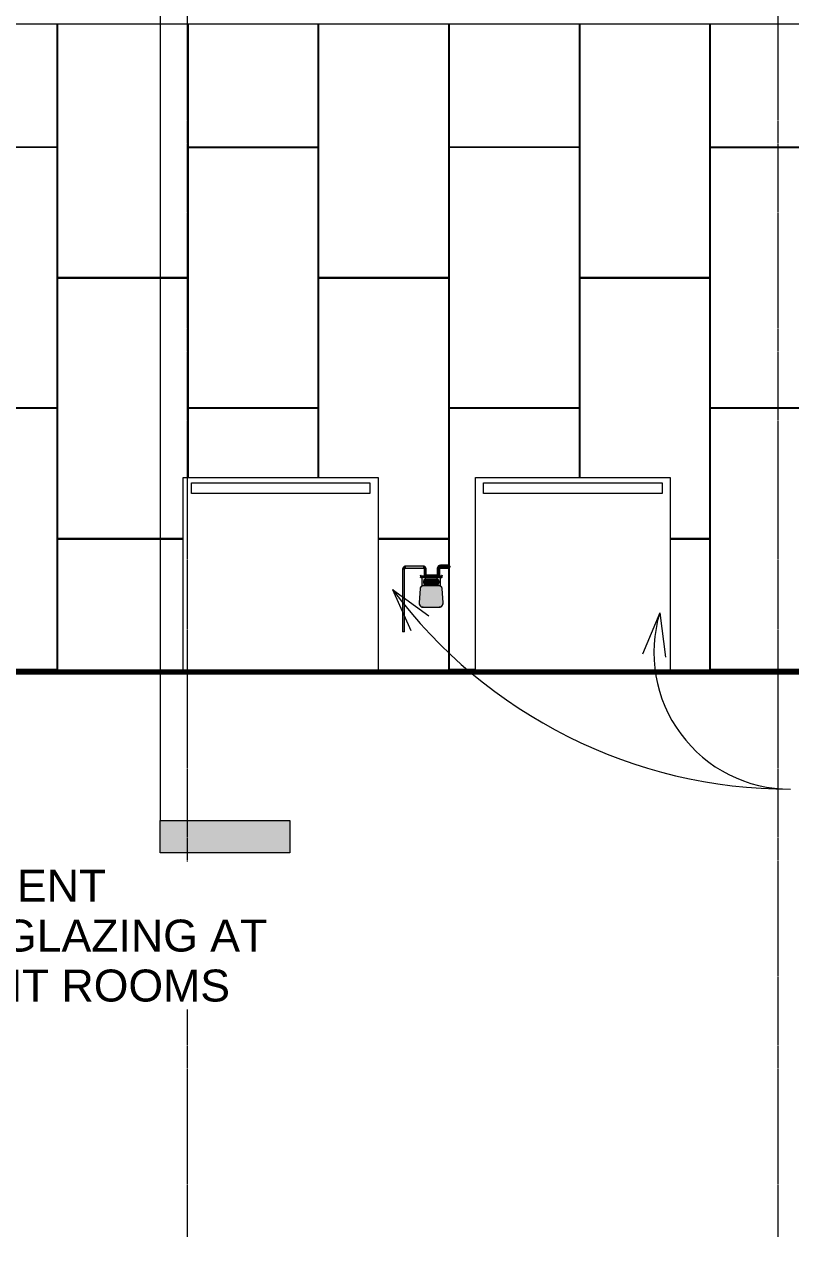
# Model space of a CAD drawing. Header units: inches. Extents: x 20426 to 36845, y -248 to 750.
# Drawn here: x 24427.9 to 24711.2, y -208.7 to 239.5 of the extents above; entities that cross this region are included whole.
import ezdxf

# ---------------------------------------------------------------- set-up
doc = ezdxf.new("R2010")
doc.units = ezdxf.units.IN
doc.header["$MEASUREMENT"] = 0
doc.linetypes.add('Grid Line 1_2_', pattern=[0.875, 0.5, -0.125, 0.125, -0.125])
doc.linetypes.add('Grid Line 1_2__2_', pattern=[0.875, 0.5, -0.125, 0.125, -0.125])
for name, color, linetype, lineweight in [('A-FLOR-LEVL', 51, 'Continuous', 9), ('A-WALL', 113, 'Continuous', 13), ('A-WALL-PATT', 111, 'Continuous', 13), ('C-TOPO', 7, 'Continuous', 9), ('E-ELEC-EQPM', 71, 'Continuous', 9), ('G-ANNO-SYMB', 111, 'Continuous', 9), ('G-ANNO-TEXT', 231, 'Continuous', 9), ('P-SANR-FIXT', 6, 'Continuous', 9), ('S-GRID', 1, 'Continuous', 9)]:
    doc.layers.add(name, color=color, linetype=linetype, lineweight=lineweight)
doc.styles.add('Arial_2', font='arial.ttf', dxfattribs={"height": 11.802395})

# ---------------------------------------------------------------- blocks, each defined once
blk = doc.blocks.new('Locker Rooms and Restrooms_rvt-2-Elevation - South')
at = {"layer": 'A-FLOR-LEVL', "linetype": 'Grid Line 1_2__2_'}
blk.add_line((21811.46, 0), (26492.82, 0), dxfattribs=at)
blk = doc.blocks.new('Transformer-Dry-Type-Siemens - 6x6x6-1004770-Elevation - South')
at = {"layer": 'E-ELEC-EQPM'}
for p, q in [((22661.52, 72), (22733.52, 72)), ((22661.52, 0), (22661.52, 72)), ((22661.52, 0), (22661.52, 72)), ((22661.52, 72), (22733.52, 72)), ((22733.52, 72), (22733.52, 0)), ((22733.52, 72), (22733.52, 0)), ((22664.52, 66), (22664.52, 70)), ((22664.52, 70), (22730.52, 70)), ((22730.52, 70), (22730.52, 66)), ((22730.52, 66), (22664.52, 66))]:
    blk.add_line(p, q, dxfattribs=at)
blk = doc.blocks.new('Transformer-Dry-Type-Siemens - 6x3x6-1005805-Elevation - South')
at = {"layer": 'E-ELEC-EQPM'}
for p, q in [((22553.52, 72), (22625.52, 72)), ((22553.52, 0), (22553.52, 72)), ((22553.52, 0), (22553.52, 72)), ((22553.52, 72), (22625.52, 72)), ((22625.52, 72), (22625.52, 0)), ((22625.52, 72), (22625.52, 0)), ((22556.52, 66), (22556.52, 70)), ((22556.52, 70), (22622.52, 70)), ((22622.52, 70), (22622.52, 66)), ((22622.52, 66), (22556.52, 66))]:
    blk.add_line(p, q, dxfattribs=at)
blk = doc.blocks.new('gas_meter-250_cfh_2214 - gas_meter-250_cfh_2214-1353211-Elevation - South')
at = {"layer": 'P-SANR-FIXT'}
for points in [[(22634.9, 14.86), (22635.28, 14.86), (22635.23, 37.86), (22634.53, 37.86), (22634.58, 14.86), (22634.81, 14.86)], [(22635.16, 37.86), (22635.27, 37.86), (22635.28, 37.86), (22635.49, 38.31), (22635.82, 38.5), (22635.9, 38.53), (22635.9, 39.12), (22635.69, 39.17), (22635.22, 39.05), (22634.71, 38.54), (22634.59, 38.07), (22634.64, 37.86), (22635.09, 37.86)], [(22635.9, 38.48), (22642.15, 38.53), (22642.15, 39.23), (22635.9, 39.18), (22635.9, 38.49)], [(22643, 38.11), (22643.09, 38.11), (22643.24, 38.26), (22643.05, 38.74), (22642.72, 39.08), (22642.31, 39.19), (22642.15, 38.98), (22642.15, 38.53), (22642.15, 38.48), (22642.42, 38.37), (22642.54, 38.13), (22642.58, 38.11), (22642.9, 38.11)], [(22642.9, 35.86), (22643.28, 35.86), (22643.23, 38.11), (22642.53, 38.11), (22642.58, 35.86), (22642.81, 35.86)], [(22647.9, 35.86), (22648.4, 35.86), (22648.36, 38.25), (22647.4, 38.25), (22647.42, 35.86), (22647.77, 35.86)], [(22651.29, 38.5), (22651.24, 39.5), (22648.65, 39.48), (22648.65, 38.5), (22648.87, 38.5)], [(22644.55, 24.12), (22648.36, 24.16), (22648.87, 24.4), (22648.93, 24.44), (22649.15, 24.68), (22649.31, 24.96), (22649.4, 25.27), (22649.42, 25.59), (22649.04, 31.15), (22648.81, 31.52), (22648.42, 31.73), (22648.2, 31.76), (22642.08, 31.76), (22641.65, 31.65), (22641.47, 31.52), (22641.24, 31.15), (22641.2, 30.93), (22640.89, 25.21), (22640.97, 24.96), (22641.13, 24.68), (22641.35, 24.44), (22641.62, 24.27), (22641.92, 24.16), (22642.24, 24.12)], [(22641.25, 35.18), (22643.18, 35.18), (22643.18, 35.6), (22641.18, 35.6), (22641.18, 35.18)], [(22642.67, 35.6), (22643.18, 35.6), (22643.18, 35.8), (22641.36, 35.76), (22641.41, 35.7), (22641.25, 35.6), (22642.18, 35.6)], [(22642.11, 35), (22643.18, 35.03), (22643.18, 35.18), (22641.25, 35.18), (22641.38, 35.11), (22641.62, 35.11), (22641.67, 35.04), (22641.88, 35)], [(22644.55, 31.76), (22648.2, 31.79), (22648.2, 31.88), (22642.08, 31.84), (22642.08, 31.76)], [(22642.65, 32.97), (22642.65, 33.72), (22642.42, 33.72), (22642.42, 32.97), (22642.52, 32.97)], [(22643.17, 32.45), (22647.17, 32.45), (22647.44, 32.53), (22647.67, 32.84), (22647.69, 32.97), (22647.67, 33.85), (22647.54, 34.09), (22647.17, 34.24), (22643.17, 34.24), (22642.91, 34.17), (22642.72, 33.98), (22642.65, 33.72), (22642.67, 32.84), (22642.8, 32.6), (22643.03, 32.47)], [(22647.17, 34.24), (22647.17, 34.47), (22643.17, 34.47), (22643.17, 34.24), (22644.55, 34.24)], [(22647.17, 32.22), (22647.17, 32.45), (22643.17, 32.45), (22643.17, 32.22), (22644.55, 32.22)], [(22647.18, 35.6), (22647.18, 35.83), (22643.18, 35.8), (22643.18, 35.6), (22644.55, 35.6)], [(22647.18, 35.18), (22647.18, 35.6), (22643.18, 35.6), (22643.18, 35.18), (22644.55, 35.18)], [(22644.55, 35), (22647.18, 35.03), (22647.18, 35.18), (22643.18, 35.18), (22643.18, 35)], [(22649.12, 35.6), (22648.87, 35.77), (22648.07, 35.83), (22647.18, 35.8), (22647.18, 35.6), (22648.92, 35.6)], [(22649.18, 35.18), (22649.18, 35.6), (22647.18, 35.6), (22647.18, 35.18), (22649.12, 35.18)], [(22647.66, 35), (22648.78, 35), (22648.72, 35.07), (22648.87, 35.18), (22647.18, 35.18), (22647.18, 35.03)], [(22647.81, 32.97), (22647.92, 32.97), (22647.92, 33.72), (22647.69, 33.72), (22647.69, 32.97)], [(22640.86, 25.59), (22641.17, 30.94), (22641.08, 30.94), (22640.78, 25.59), (22640.83, 25.59)], [(22649.42, 25.59), (22649.54, 25.6), (22649.17, 30.94), (22649.08, 30.93), (22649.29, 27.65)], [(22644.55, 24), (22648.04, 24.03), (22648.04, 24.12), (22642.24, 24.09), (22642.24, 24)]]:
    blk.add_hatch(color=256, dxfattribs=at).paths.add_polyline_path(points, flags=0)
h = blk.add_hatch(color=256, dxfattribs=at)
h.paths.add_polyline_path([(22648.48, 38.43), (22648.58, 38.52), (22648.5, 38.5), (22648.48, 38.44)], flags=0)
h.paths.add_polyline_path([(22648.36, 38.44), (22648.4, 38.25), (22648.48, 38.43), (22648.39, 38.43)], flags=0)
h.paths.add_polyline_path([(22647.65, 38.25), (22648.34, 38.25), (22648.36, 38.44), (22648.65, 38.69), (22648.65, 39.43), (22648.22, 39.38), (22648.14, 39.29), (22647.99, 39.29), (22647.91, 39.22), (22647.95, 39.15), (22647.55, 38.8), (22647.47, 38.49), (22647.47, 38.25), (22647.55, 38.25)], flags=0)
h = blk.add_hatch(color=256, dxfattribs=at)
h.paths.add_polyline_path([(22651.29, 38.5), (22651.86, 38.54), (22652.17, 38.64), (22652.37, 38.91), (22652.39, 39.13), (22652.12, 39.42), (22651.96, 39.42), (22651.91, 39.4), (22651.47, 39.44), (22651.29, 39.48), (22651.29, 38.52), (22651.32, 38.52)], flags=0)
h.paths.add_polyline_path([(22652.15, 38.57), (22652.29, 38.73), (22652.2, 38.63), (22652.16, 38.58)], flags=0)
h = blk.add_hatch(color=256, dxfattribs=at)
h.paths.add_polyline_path([(22641.33, 31.35), (22641.2, 31.22), (22641.26, 31.33), (22641.31, 31.34)], flags=0)
h.paths.add_polyline_path([(22641.47, 31.52), (22641.34, 31.42), (22641.41, 31.5)], flags=0)
h.paths.add_polyline_path([(22641.2, 30.93), (22641.32, 31.28), (22641.52, 31.7), (22641.33, 31.53), (22641.18, 31.3), (22641.08, 30.96), (22641.14, 30.94), (22641.18, 30.94)], flags=0)
h = blk.add_hatch(color=256, dxfattribs=at)
h.paths.add_polyline_path([(22641.47, 31.52), (22641.87, 31.79), (22641.65, 31.73), (22641.52, 31.63)], flags=0)
h.paths.add_polyline_path([(22641.33, 31.35), (22641.47, 31.52), (22641.35, 31.47)], flags=0)
h.paths.add_polyline_path([(22641.18, 31.14), (22641.33, 31.35), (22641.22, 31.32)], flags=0)
h = blk.add_hatch(color=256, dxfattribs=at)
h.paths.add_polyline_path([(22648.49, 24), (22648.64, 24), (22648.59, 24.14), (22648.33, 24.09), (22648.04, 24.03), (22648.04, 24), (22648.43, 24)], flags=0)
h.paths.add_polyline_path([(22642.24, 24.09), (22642.24, 24.12), (22642.11, 24.11)], flags=0)
h.paths.add_polyline_path([(22642.11, 24), (22642.24, 24.03), (22642.24, 24.09), (22641.7, 24.14), (22641.64, 24.12), (22641.64, 24), (22642.08, 24)], flags=0)
h.paths.add_polyline_path([(22648.63, 31.65), (22648.54, 31.77), (22648.6, 31.73), (22648.62, 31.66)], flags=0)
h.paths.add_polyline_path([(22648.64, 31.61), (22648.64, 35), (22641.64, 35), (22641.7, 31.76), (22641.75, 31.71), (22641.75, 31.68), (22642.08, 31.82), (22642.08, 31.88), (22648.2, 31.84), (22648.25, 31.76), (22648.54, 31.67), (22648.63, 31.62)], flags=0)
h.paths.add_polyline_path([(22642.57, 32.72), (22642.57, 32.58), (22642.51, 32.6), (22642.45, 32.78), (22642.52, 32.74)], flags=0)
h.paths.add_polyline_path([(22642.67, 32.84), (22642.7, 32.64), (22642.65, 32.65), (22642.57, 32.72), (22642.65, 32.81)], flags=0)
h.paths.add_polyline_path([(22647.76, 33.97), (22647.76, 34.11), (22647.82, 34.1), (22647.85, 33.93), (22647.81, 33.95)], flags=0)
h.paths.add_polyline_path([(22647.41, 32.37), (22647.58, 32.43), (22647.54, 32.32), (22647.39, 32.32)], flags=0)
h.paths.add_polyline_path([(22647.43, 32.52), (22647.49, 32.45), (22647.39, 32.4), (22647.33, 32.48), (22647.41, 32.51)], flags=0)
h.paths.add_polyline_path([(22644.01, 32.22), (22643.17, 32.22), (22643.17, 32.45), (22642.92, 32.53), (22642.8, 32.61), (22642.63, 32.94), (22642.56, 32.85), (22642.52, 32.97), (22642.49, 32.85), (22642.42, 32.97), (22642.42, 33.72), (22642.66, 33.75), (22642.76, 34.02), (22643, 34.2), (22643.17, 34.24), (22643.05, 34.32), (22643.17, 34.37), (22643.05, 34.4), (22643.18, 34.47), (22647.17, 34.47), (22647.17, 34.24), (22647.3, 34.22), (22647.76, 33.97), (22647.67, 33.84), (22647.71, 33.75), (22647.77, 33.84), (22647.81, 33.72), (22647.86, 33.82), (22647.92, 33.72), (22647.92, 32.97), (22647.69, 32.97), (22647.62, 32.71), (22647.32, 32.49), (22647.17, 32.45), (22647.27, 32.36), (22647.17, 32.32), (22647.28, 32.29), (22647.17, 32.22), (22644.09, 32.22)], flags=0)
h.paths.add_polyline_path([(22642.79, 32.32), (22642.64, 32.45), (22642.67, 32.53), (22642.9, 32.33), (22642.8, 32.32)], flags=0)
h.paths.add_polyline_path([(22647.58, 32.43), (22647.81, 32.71), (22647.77, 32.53), (22647.67, 32.44)], flags=0)
h.paths.add_polyline_path([(22642.76, 34.26), (22642.79, 34.37), (22642.94, 34.37), (22642.91, 34.31), (22642.79, 34.27)], flags=0)
h.paths.add_polyline_path([(22642.53, 33.98), (22642.53, 34.11), (22642.71, 34.26), (22642.73, 34.23), (22642.56, 34.02)], flags=0)
h.paths.add_polyline_path([(22647.71, 34.13), (22647.46, 34.36), (22647.61, 34.32), (22647.7, 34.24)], flags=0)
h.paths.add_polyline_path([(22642.91, 34.17), (22642.85, 34.24), (22642.92, 34.32), (22643.01, 34.21), (22642.92, 34.18)], flags=0)
h = blk.add_hatch(color=256, dxfattribs=at)
h.paths.add_polyline_path([(22642.79, 32.32), (22642.9, 32.33), (22642.63, 32.53), (22642.65, 32.43)], flags=0)
h.paths.add_polyline_path([(22642.57, 32.72), (22642.69, 32.61), (22642.72, 32.71), (22642.67, 32.84)], flags=0)
h.paths.add_polyline_path([(22642.63, 32.56), (22642.57, 32.72), (22642.44, 32.78), (22642.52, 32.6)], flags=0)
h.paths.add_polyline_path([(22642.5, 32.84), (22642.52, 32.97), (22642.42, 32.97)], flags=0)
h.paths.add_polyline_path([(22642.56, 32.85), (22642.65, 32.97), (22642.52, 32.97)], flags=0)
h = blk.add_hatch(color=256, dxfattribs=at)
h.paths.add_polyline_path([(22642.53, 33.98), (22642.76, 34.26), (22642.63, 34.24), (22642.52, 34.1)], flags=0)
h.paths.add_polyline_path([(22642.91, 34.17), (22643.03, 34.22), (22642.92, 34.32), (22642.8, 34.19)], flags=0)
h.paths.add_polyline_path([(22643.17, 34.37), (22643.17, 34.47), (22643.03, 34.39)], flags=0)
h.paths.add_polyline_path([(22643.17, 34.24), (22643.17, 34.37), (22643.05, 34.32)], flags=0)
h.paths.add_polyline_path([(22642.76, 34.26), (22642.92, 34.32), (22642.97, 34.44), (22642.79, 34.37)], flags=0)
h = blk.add_hatch(color=256, dxfattribs=at)
h.paths.add_polyline_path([(22647.17, 32.22), (22647.3, 32.3), (22647.17, 32.32)], flags=0)
h.paths.add_polyline_path([(22647.58, 32.43), (22647.71, 32.45), (22647.82, 32.6), (22647.81, 32.71), (22647.59, 32.45)], flags=0)
h.paths.add_polyline_path([(22647.41, 32.37), (22647.53, 32.5), (22647.43, 32.52), (22647.3, 32.47)], flags=0)
h.paths.add_polyline_path([(22647.36, 32.25), (22647.54, 32.32), (22647.58, 32.43), (22647.41, 32.37)], flags=0)
h.paths.add_polyline_path([(22647.17, 32.32), (22647.29, 32.37), (22647.17, 32.45)], flags=0)
h = blk.add_hatch(color=256, dxfattribs=at)
h.paths.add_polyline_path([(22647.81, 33.72), (22647.92, 33.72), (22647.84, 33.85)], flags=0)
h.paths.add_polyline_path([(22647.69, 33.72), (22647.81, 33.72), (22647.77, 33.84)], flags=0)
h.paths.add_polyline_path([(22647.67, 33.85), (22647.76, 33.97), (22647.64, 34.08), (22647.62, 33.98)], flags=0)
h.paths.add_polyline_path([(22647.71, 34.13), (22647.67, 34.27), (22647.46, 34.36), (22647.48, 34.31), (22647.69, 34.14)], flags=0)
h.paths.add_polyline_path([(22647.89, 33.91), (22647.82, 34.1), (22647.71, 34.13), (22647.76, 33.97)], flags=0)
h = blk.add_hatch(color=256, dxfattribs=at)
h.paths.add_polyline_path([(22648.81, 31.52), (22648.75, 31.64), (22648.63, 31.65)], flags=0)
h.paths.add_polyline_path([(22649.1, 31.14), (22649.03, 31.35), (22648.87, 31.5), (22648.87, 31.45), (22648.95, 31.35)], flags=0)
h.paths.add_polyline_path([(22648.63, 31.65), (22648.59, 31.76), (22648.41, 31.79)], flags=0)
h = blk.add_hatch(color=256, dxfattribs=at)
h.paths.add_polyline_path([(22649.08, 30.93), (22649.2, 30.96), (22649.05, 31.4), (22648.95, 31.53), (22648.71, 31.73), (22648.64, 31.73), (22648.7, 31.65), (22648.78, 31.59), (22649.03, 31.17), (22649.04, 31.14), (22649.08, 30.94)], flags=0)
h.paths.add_polyline_path([(22649.1, 31.14), (22648.92, 31.48), (22649.08, 31.22), (22649.1, 31.15)], flags=0)
h = blk.add_hatch(color=256, dxfattribs=at)
h.paths.add_polyline_path([(22641.17, 24.5), (22641.41, 24.35), (22641.25, 24.5), (22641.16, 24.6), (22641.03, 24.74), (22641.05, 24.68), (22641.14, 24.55)], flags=0)
h.paths.add_polyline_path([(22641.64, 24.13), (22641.62, 24.17), (22641.32, 24.35), (22640.94, 24.77), (22640.81, 25.3), (22640.78, 25.59), (22640.74, 25.56), (22640.82, 25.05), (22640.97, 24.72), (22641.19, 24.44), (22641.43, 24.25), (22641.63, 24.14)], flags=0)
h = blk.add_hatch(color=256, dxfattribs=at)
h.paths.add_polyline_path([(22641.17, 24.5), (22640.99, 24.77), (22641.13, 24.68), (22640.97, 24.96), (22640.81, 25.3), (22640.93, 24.81), (22641.02, 24.68), (22641.13, 24.55)], flags=0)
h.paths.add_polyline_path([(22642.24, 24.09), (22641.62, 24.27), (22641.35, 24.44), (22641.35, 24.37), (22641.7, 24.14), (22641.95, 24.09)], flags=0)
h = blk.add_hatch(color=256, dxfattribs=at)
h.paths.add_polyline_path([(22649.11, 24.5), (22649.33, 24.76), (22649.47, 25.3), (22649.45, 25.59), (22649.31, 24.96), (22649.15, 24.68), (22649.23, 24.68), (22649.15, 24.56)], flags=0)
h.paths.add_polyline_path([(22648.04, 24.09), (22648.58, 24.14), (22648.93, 24.33), (22648.87, 24.33), (22648.87, 24.4), (22648.66, 24.27), (22648.36, 24.16)], flags=0)
h.paths.add_polyline_path([(22648.93, 24.44), (22649.08, 24.53), (22649.15, 24.68)], flags=0)
h = blk.add_hatch(color=256, dxfattribs=at)
h.paths.add_polyline_path([(22649.45, 25.59), (22649.42, 25.59), (22649.45, 25.59)], flags=0)
h.paths.add_polyline_path([(22648.64, 24.13), (22648.88, 24.27), (22649.15, 24.51), (22649.34, 24.77), (22649.47, 25.06), (22649.52, 25.25), (22649.48, 25.59), (22649.45, 25.59), (22649.42, 25.01), (22649.25, 24.66), (22648.85, 24.25), (22648.64, 24.14)], flags=0)
h.paths.add_polyline_path([(22648.85, 24.31), (22649.18, 24.61), (22649.25, 24.74), (22649.11, 24.59), (22649, 24.48), (22648.87, 24.34), (22648.86, 24.32)], flags=0)
for p, q in [((22634.53, 37.86), (22634.53, 14.86)), ((22635.28, 14.86), (22635.28, 37.86)), ((22642.15, 39.23), (22635.9, 39.23)), ((22635.9, 38.48), (22642.15, 38.48)), ((22642.53, 38.11), (22642.53, 35.86)), ((22643.28, 35.86), (22642.53, 35.86)), ((22643.28, 35.86), (22643.28, 38.11)), ((22647.4, 38.25), (22647.4, 35.86)), ((22648.4, 35.86), (22647.4, 35.86)), ((22648.4, 35.86), (22648.4, 38.25)), ((22651.29, 39.5), (22648.65, 39.5)), ((22648.65, 38.5), (22651.29, 38.5)), ((22641.18, 35.6), (22641.18, 35.18)), ((22641.18, 35.18), (22643.18, 35.18)), ((22641.34, 35), (22641.59, 35)), ((22643.18, 35), (22641.34, 35)), ((22641.64, 35), (22641.64, 31.72)), ((22641.64, 35), (22641.86, 35)), ((22648.2, 31.88), (22642.08, 31.88)), ((22642.42, 32.97), (22642.42, 33.72)), ((22642.65, 33.72), (22642.65, 32.97)), ((22642.7, 35), (22643.17, 35)), ((22643.17, 34.47), (22647.17, 34.47)), ((22647.17, 34.24), (22643.17, 34.24)), ((22643.17, 32.45), (22647.17, 32.45)), ((22647.17, 32.22), (22643.17, 32.22)), ((22647.18, 35.83), (22643.18, 35.83)), ((22643.18, 35.18), (22647.18, 35.18)), ((22647.18, 35), (22643.18, 35)), ((22647.18, 35.18), (22649.18, 35.18)), ((22649.03, 35), (22647.18, 35)), ((22647.2, 35), (22647.62, 35)), ((22647.69, 32.97), (22647.69, 33.72)), ((22647.92, 33.72), (22647.92, 32.97)), ((22648.64, 31.61), (22648.64, 35)), ((22648.78, 35), (22649.03, 35)), ((22649.18, 35.18), (22649.18, 35.6)), ((22641.08, 30.94), (22640.74, 25.6)), ((22649.54, 25.6), (22649.2, 30.94)), ((22641.64, 24.17), (22641.64, 24)), ((22642.22, 24), (22641.64, 24)), ((22642.24, 24), (22648.04, 24)), ((22648.64, 24), (22648.05, 24)), ((22648.64, 24), (22648.64, 24.17)), ((22635.28, 14.86), (22634.53, 14.86))]:
    blk.add_line(p, q, dxfattribs=at)
at = {"layer": 'P-SANR-FIXT', "flags": 128}
for points in [[(22635.9, 39.23), (22635.85, 39.23), (22635.79, 39.23), (22635.74, 39.22), (22635.69, 39.21), (22635.63, 39.2), (22635.58, 39.19), (22635.52, 39.18), (22635.47, 39.16), (22635.42, 39.14), (22635.37, 39.12), (22635.32, 39.1), (22635.27, 39.07), (22635.22, 39.05), (22635.17, 39.02), (22635.13, 38.99), (22635.08, 38.96), (22635.04, 38.92), (22635, 38.89), (22634.96, 38.85), (22634.92, 38.81), (22634.88, 38.77), (22634.84, 38.73), (22634.81, 38.69), (22634.78, 38.64), (22634.75, 38.6), (22634.72, 38.55), (22634.69, 38.5), (22634.67, 38.45), (22634.64, 38.4), (22634.62, 38.35), (22634.6, 38.3), (22634.59, 38.25), (22634.57, 38.2), (22634.56, 38.14), (22634.55, 38.09), (22634.54, 38.03), (22634.53, 37.98), (22634.53, 37.93), (22634.53, 37.87), (22634.53, 37.86)], [(22635.28, 37.86), (22635.28, 37.88), (22635.28, 37.91), (22635.28, 37.93), (22635.29, 37.95), (22635.29, 37.98), (22635.3, 38), (22635.3, 38.03), (22635.31, 38.05), (22635.32, 38.08), (22635.33, 38.1), (22635.34, 38.12), (22635.35, 38.14), (22635.36, 38.17), (22635.37, 38.19), (22635.39, 38.21), (22635.4, 38.23), (22635.42, 38.25), (22635.43, 38.27), (22635.45, 38.29), (22635.47, 38.3), (22635.49, 38.32), (22635.51, 38.34), (22635.53, 38.35), (22635.55, 38.37), (22635.57, 38.38), (22635.59, 38.39), (22635.61, 38.41), (22635.63, 38.42), (22635.65, 38.43), (22635.68, 38.44), (22635.7, 38.45), (22635.73, 38.45), (22635.75, 38.46), (22635.77, 38.47), (22635.8, 38.47), (22635.82, 38.47), (22635.85, 38.48), (22635.87, 38.48), (22635.9, 38.48), (22635.9, 38.48)], [(22643.28, 38.11), (22643.28, 38.15), (22643.28, 38.2), (22643.27, 38.24), (22643.26, 38.28), (22643.26, 38.33), (22643.25, 38.37), (22643.24, 38.42), (22643.22, 38.46), (22643.21, 38.5), (22643.19, 38.54), (22643.17, 38.58), (22643.15, 38.62), (22643.13, 38.66), (22643.11, 38.7), (22643.08, 38.74), (22643.06, 38.78), (22643.03, 38.81), (22643, 38.85), (22642.97, 38.88), (22642.94, 38.91), (22642.91, 38.94), (22642.87, 38.97), (22642.84, 39), (22642.8, 39.03), (22642.76, 39.05), (22642.72, 39.08), (22642.68, 39.1), (22642.64, 39.12), (22642.6, 39.14), (22642.56, 39.15), (22642.52, 39.17), (22642.48, 39.18), (22642.43, 39.2), (22642.39, 39.21), (22642.35, 39.21), (22642.3, 39.22), (22642.26, 39.23), (22642.21, 39.23), (22642.17, 39.23), (22642.15, 39.23)], [(22642.15, 38.48), (22642.17, 38.48), (22642.18, 38.48), (22642.2, 38.48), (22642.21, 38.48), (22642.23, 38.47), (22642.24, 38.47), (22642.26, 38.47), (22642.27, 38.46), (22642.29, 38.46), (22642.3, 38.45), (22642.31, 38.44), (22642.33, 38.44), (22642.34, 38.43), (22642.35, 38.42), (22642.37, 38.41), (22642.38, 38.41), (22642.39, 38.4), (22642.4, 38.39), (22642.41, 38.38), (22642.42, 38.37), (22642.43, 38.36), (22642.44, 38.34), (22642.45, 38.33), (22642.46, 38.32), (22642.47, 38.31), (22642.48, 38.3), (22642.49, 38.28), (22642.49, 38.27), (22642.5, 38.26), (22642.5, 38.24), (22642.51, 38.23), (22642.51, 38.21), (22642.52, 38.2), (22642.52, 38.18), (22642.52, 38.17), (22642.53, 38.15), (22642.53, 38.14), (22642.53, 38.12), (22642.53, 38.11), (22642.53, 38.11)], [(22648.65, 39.5), (22648.6, 39.5), (22648.55, 39.5), (22648.5, 39.49), (22648.46, 39.48), (22648.41, 39.48), (22648.36, 39.46), (22648.31, 39.45), (22648.26, 39.44), (22648.21, 39.42), (22648.17, 39.4), (22648.12, 39.38), (22648.08, 39.36), (22648.03, 39.33), (22647.99, 39.31), (22647.95, 39.28), (22647.91, 39.25), (22647.87, 39.22), (22647.83, 39.19), (22647.79, 39.16), (22647.76, 39.12), (22647.72, 39.08), (22647.69, 39.05), (22647.66, 39.01), (22647.63, 38.97), (22647.6, 38.93), (22647.58, 38.88), (22647.55, 38.84), (22647.53, 38.79), (22647.51, 38.75), (22647.49, 38.7), (22647.47, 38.66), (22647.46, 38.61), (22647.44, 38.56), (22647.43, 38.51), (22647.42, 38.46), (22647.41, 38.41), (22647.41, 38.36), (22647.41, 38.31), (22647.4, 38.26), (22647.4, 38.25)], [(22648.4, 38.25), (22648.4, 38.26), (22648.41, 38.27), (22648.41, 38.28), (22648.41, 38.29), (22648.41, 38.3), (22648.41, 38.31), (22648.41, 38.32), (22648.42, 38.33), (22648.42, 38.34), (22648.42, 38.35), (22648.43, 38.36), (22648.43, 38.37), (22648.44, 38.37), (22648.44, 38.38), (22648.45, 38.39), (22648.45, 38.4), (22648.46, 38.41), (22648.47, 38.41), (22648.47, 38.42), (22648.48, 38.43), (22648.49, 38.44), (22648.49, 38.44), (22648.5, 38.45), (22648.51, 38.45), (22648.52, 38.46), (22648.53, 38.47), (22648.54, 38.47), (22648.55, 38.48), (22648.55, 38.48), (22648.56, 38.48), (22648.57, 38.49), (22648.58, 38.49), (22648.59, 38.49), (22648.6, 38.49), (22648.61, 38.5), (22648.62, 38.5), (22648.63, 38.5), (22648.64, 38.5), (22648.65, 38.5), (22648.65, 38.5)], [(22651.9, 39.5), (22651.9, 39.5), (22651.9, 39.5), (22651.9, 39.5), (22651.9, 39.5), (22651.89, 39.5), (22651.89, 39.5), (22651.88, 39.5), (22651.87, 39.5), (22651.87, 39.5), (22651.86, 39.5), (22651.85, 39.5), (22651.84, 39.5), (22651.82, 39.5), (22651.81, 39.5), (22651.8, 39.5), (22651.78, 39.5), (22651.77, 39.5), (22651.75, 39.5), (22651.74, 39.5), (22651.72, 39.5), (22651.7, 39.5), (22651.68, 39.5), (22651.66, 39.5), (22651.64, 39.5), (22651.62, 39.5), (22651.6, 39.5), (22651.58, 39.5), (22651.56, 39.5), (22651.54, 39.5), (22651.51, 39.5), (22651.49, 39.5), (22651.47, 39.5), (22651.44, 39.5), (22651.42, 39.5), (22651.4, 39.5), (22651.37, 39.5), (22651.35, 39.5), (22651.32, 39.5), (22651.3, 39.5), (22651.29, 39.5)], [(22651.29, 38.5), (22651.32, 38.5), (22651.34, 38.5), (22651.37, 38.5), (22651.39, 38.5), (22651.41, 38.5), (22651.44, 38.5), (22651.46, 38.5), (22651.49, 38.5), (22651.51, 38.5), (22651.53, 38.5), (22651.55, 38.5), (22651.58, 38.5), (22651.6, 38.5), (22651.62, 38.5), (22651.64, 38.5), (22651.66, 38.5), (22651.68, 38.5), (22651.7, 38.5), (22651.71, 38.5), (22651.73, 38.5), (22651.75, 38.5), (22651.76, 38.5), (22651.78, 38.5), (22651.79, 38.5), (22651.81, 38.5), (22651.82, 38.5), (22651.83, 38.5), (22651.84, 38.5), (22651.85, 38.5), (22651.86, 38.5), (22651.87, 38.5), (22651.88, 38.5), (22651.89, 38.5), (22651.89, 38.5), (22651.9, 38.5), (22651.9, 38.5), (22651.9, 38.5), (22651.9, 38.5), (22651.9, 38.5)], [(22642.08, 31.88), (22642.04, 31.88), (22642, 31.88), (22641.96, 31.87), (22641.92, 31.87), (22641.88, 31.86), (22641.84, 31.85), (22641.8, 31.84), (22641.76, 31.83), (22641.73, 31.81), (22641.69, 31.8), (22641.65, 31.78), (22641.62, 31.77), (22641.58, 31.75), (22641.55, 31.73), (22641.51, 31.7), (22641.48, 31.68), (22641.45, 31.66), (22641.42, 31.63), (22641.39, 31.6), (22641.36, 31.58), (22641.33, 31.55), (22641.31, 31.52), (22641.28, 31.48), (22641.26, 31.45), (22641.24, 31.42), (22641.22, 31.38), (22641.2, 31.35), (22641.18, 31.31), (22641.16, 31.28), (22641.15, 31.24), (22641.13, 31.2), (22641.12, 31.17), (22641.11, 31.13), (22641.1, 31.09), (22641.09, 31.05), (22641.09, 31.01), (22641.08, 30.97), (22641.08, 30.94)], [(22641.18, 35.6), (22641.19, 35.61), (22641.19, 35.62), (22641.19, 35.63), (22641.19, 35.64), (22641.19, 35.64), (22641.19, 35.65), (22641.19, 35.66), (22641.2, 35.67), (22641.2, 35.68), (22641.2, 35.69), (22641.21, 35.7), (22641.21, 35.71), (22641.22, 35.71), (22641.22, 35.72), (22641.23, 35.73), (22641.23, 35.74), (22641.24, 35.74), (22641.24, 35.75), (22641.25, 35.76), (22641.26, 35.77), (22641.26, 35.77), (22641.27, 35.78), (22641.28, 35.78), (22641.28, 35.79), (22641.29, 35.79), (22641.3, 35.8), (22641.31, 35.8), (22641.32, 35.81), (22641.32, 35.81), (22641.33, 35.82), (22641.34, 35.82), (22641.35, 35.82), (22641.36, 35.82), (22641.37, 35.83), (22641.38, 35.83), (22641.39, 35.83), (22641.4, 35.83), (22641.41, 35.83), (22641.42, 35.83), (22641.42, 35.83)], [(22641.34, 35), (22641.34, 35), (22641.33, 35.01), (22641.32, 35.01), (22641.31, 35.02), (22641.3, 35.02), (22641.29, 35.02), (22641.28, 35.03), (22641.28, 35.04), (22641.27, 35.04), (22641.26, 35.05), (22641.25, 35.05), (22641.25, 35.06), (22641.24, 35.07), (22641.24, 35.08), (22641.23, 35.08), (22641.22, 35.09), (22641.22, 35.1), (22641.21, 35.11), (22641.21, 35.12), (22641.2, 35.12), (22641.2, 35.13), (22641.2, 35.14), (22641.19, 35.15), (22641.19, 35.16), (22641.19, 35.17), (22641.19, 35.18)], [(22649.2, 30.94), (22649.2, 30.98), (22649.19, 31.02), (22649.18, 31.06), (22649.18, 31.1), (22649.17, 31.14), (22649.16, 31.18), (22649.14, 31.22), (22649.13, 31.25), (22649.11, 31.29), (22649.1, 31.33), (22649.08, 31.36), (22649.06, 31.4), (22649.04, 31.43), (22649.01, 31.46), (22648.99, 31.49), (22648.96, 31.53), (22648.94, 31.56), (22648.91, 31.58), (22648.88, 31.61), (22648.85, 31.64), (22648.82, 31.66), (22648.79, 31.69), (22648.76, 31.71), (22648.72, 31.73), (22648.69, 31.75), (22648.65, 31.77), (22648.62, 31.79), (22648.58, 31.8), (22648.54, 31.82), (22648.5, 31.83), (22648.47, 31.84), (22648.43, 31.85), (22648.39, 31.86), (22648.35, 31.87), (22648.31, 31.87), (22648.27, 31.88), (22648.23, 31.88), (22648.2, 31.88)], [(22648.95, 35.83), (22648.96, 35.83), (22648.97, 35.83), (22648.98, 35.83), (22648.99, 35.83), (22649, 35.83), (22649.01, 35.82), (22649.02, 35.82), (22649.03, 35.82), (22649.03, 35.82), (22649.04, 35.81), (22649.05, 35.81), (22649.06, 35.81), (22649.07, 35.8), (22649.08, 35.8), (22649.08, 35.79), (22649.09, 35.79), (22649.1, 35.78), (22649.11, 35.77), (22649.11, 35.77), (22649.12, 35.76), (22649.13, 35.75), (22649.13, 35.75), (22649.14, 35.74), (22649.14, 35.73), (22649.15, 35.72), (22649.15, 35.72), (22649.16, 35.71), (22649.16, 35.7), (22649.17, 35.69), (22649.17, 35.68), (22649.17, 35.67), (22649.18, 35.67), (22649.18, 35.66), (22649.18, 35.65), (22649.18, 35.64), (22649.18, 35.63), (22649.18, 35.62), (22649.18, 35.61), (22649.18, 35.6)], [(22649.18, 35.18), (22649.18, 35.17), (22649.18, 35.16), (22649.18, 35.15), (22649.17, 35.14), (22649.17, 35.13), (22649.17, 35.13), (22649.16, 35.12), (22649.16, 35.11), (22649.15, 35.1), (22649.15, 35.09), (22649.14, 35.08), (22649.14, 35.08), (22649.13, 35.07), (22649.12, 35.06), (22649.12, 35.06), (22649.11, 35.05), (22649.1, 35.04), (22649.09, 35.04), (22649.09, 35.03), (22649.08, 35.03), (22649.07, 35.02), (22649.06, 35.02), (22649.05, 35.01), (22649.04, 35.01), (22649.04, 35), (22649.03, 35), (22649.03, 35)], [(22640.74, 25.6), (22640.74, 25.54), (22640.74, 25.48), (22640.74, 25.42), (22640.75, 25.36), (22640.75, 25.3), (22640.76, 25.24), (22640.77, 25.18), (22640.79, 25.12), (22640.8, 25.06), (22640.82, 25), (22640.84, 24.95), (22640.87, 24.89), (22640.89, 24.84), (22640.92, 24.79), (22640.95, 24.73), (22640.98, 24.68), (22641.01, 24.63), (22641.05, 24.58), (22641.09, 24.54), (22641.13, 24.49), (22641.17, 24.45), (22641.21, 24.41), (22641.26, 24.37), (22641.3, 24.33), (22641.35, 24.29), (22641.4, 24.26), (22641.45, 24.22), (22641.5, 24.19), (22641.55, 24.17), (22641.61, 24.14), (22641.66, 24.12), (22641.72, 24.09), (22641.77, 24.07), (22641.83, 24.06), (22641.89, 24.04), (22641.95, 24.03), (22642.01, 24.02), (22642.07, 24.01), (22642.13, 24), (22642.19, 24), (22642.24, 24)], [(22648.04, 24), (22648.1, 24), (22648.16, 24), (22648.22, 24.01), (22648.28, 24.02), (22648.34, 24.03), (22648.4, 24.04), (22648.46, 24.06), (22648.51, 24.08), (22648.57, 24.1), (22648.63, 24.12), (22648.68, 24.14), (22648.73, 24.17), (22648.79, 24.2), (22648.84, 24.23), (22648.89, 24.26), (22648.94, 24.3), (22648.99, 24.33), (22649.03, 24.37), (22649.08, 24.41), (22649.12, 24.45), (22649.16, 24.5), (22649.2, 24.54), (22649.24, 24.59), (22649.27, 24.64), (22649.3, 24.69), (22649.34, 24.74), (22649.36, 24.79), (22649.39, 24.85), (22649.42, 24.9), (22649.44, 24.96), (22649.46, 25.01), (22649.48, 25.07), (22649.5, 25.13), (22649.51, 25.19), (22649.52, 25.25), (22649.53, 25.3), (22649.54, 25.36), (22649.54, 25.42), (22649.54, 25.48), (22649.54, 25.54), (22649.54, 25.6)]]:
    blk.add_lwpolyline(points, dxfattribs=at)
at = {"layer": 'P-SANR-FIXT'}
for centre, radius, start, end in [((22642.08, 30.88), 1, 90, 176.3686), ((22642.08, 30.88), 1, 118.7895, 176.3686), ((22643.17, 33.72), 0.75, 90, 180), ((22643.17, 32.97), 0.75, 180, 270), ((22643.17, 33.72), 0.52, 90, 180), ((22643.17, 32.97), 0.52, 180, 270), ((22647.17, 33.72), 0.75, 0, 90), ((22647.17, 33.72), 0.52, 360, 90), ((22647.17, 32.97), 0.52, 270, 0), ((22647.17, 32.97), 0.75, 270, 360), ((22648.2, 30.88), 1, 3.6314, 90), ((22648.2, 30.88), 1, 3.6314, 61.2105), ((22642.24, 25.5), 1.5, 176.3686, 189.7445), ((22642.24, 25.5), 1.5, 176.3686, 270), ((22642.24, 25.5), 1.5, 191.2775, 246.3855), ((22648.04, 25.5), 1.5, 270, 3.6314), ((22648.04, 25.5), 1.5, 293.6145, 3.6314)]:
    blk.add_arc(centre, radius, start, end, dxfattribs=at)
blk = doc.blocks.new('Section - 3_32_ x 3_8_-18514-Elevation - South')
at = {"layer": 'G-ANNO-SYMB'}
blk.add_hatch(color=256, dxfattribs=at).paths.add_polyline_path([(24196.84, -79.66), (24148.84, -79.66), (24148.84, -91.66), (24196.84, -91.66)], flags=0)
for p, q in [((24148.84, -91.66), (24148.84, -79.66)), ((24148.84, -79.66), (24196.84, -79.66)), ((24196.84, -79.66), (24196.84, -91.66)), ((24196.84, -91.66), (24148.84, -91.66))]:
    blk.add_line(p, q, dxfattribs=at)

msp = doc.modelspace()

# ---------------------------------------------------------------- hatches: boundary and pattern name
at = {"layer": 'A-WALL-PATT', "lineweight": 9}
h = msp.add_hatch(dxfattribs=at)
h.set_pattern_fill('FP_9', color=256, style=0, pattern_type=2)
h.set_pattern_definition([(0, (24102.44, 1), (-193, 193), [48, -145]), (90, (24102.44, 1), (-193, 1e-14), [96.25, -96.75]), (180, (24150.44, 97.25), (-193, 193), [48, -145]), (90, (24150.44, 1), (-193, 1e-14), [96.25, -96.75]), (180, (24150.44, 97.5), (-193, 193), [48, -145]), (90, (24150.44, 97.5), (-193, 1e-14), [96.25, -96.75]), (0, (24102.44, 193.75), (-193, 193), [48, -145]), (90, (24102.44, 97.5), (-193, 1e-14), [96.25, -96.75]), (0, (24150.69, 49), (-193, 193), [48, -145]), (90, (24150.69, 0.75), (-193, 1e-14), [48.25, -144.75]), (90, (24198.69, 0.75), (-193, 1e-14), [48.25, -144.75]), (0, (24150.69, 145.5), (-193, 193), [48, -145]), (90, (24150.69, 49.25), (-193, 1e-14), [96.25, -96.75]), (180, (24198.69, 49.25), (-193, 193), [48, -145]), (90, (24198.69, 49.25), (-193, 1e-14), [96.25, -96.75]), (90, (24150.69, 145.75), (-193, 1e-14), [48, -145]), (180, (24198.69, 145.75), (-193, 193), [48, -145]), (90, (24198.69, 145.75), (-193, 1e-14), [48, -145]), (0, (24198.94, 1), (-193, 193), [48, -145]), (90, (24198.94, 1), (-193, 1e-14), [96.25, -96.75]), (180, (24246.94, 97.25), (-193, 193), [48, -145]), (90, (24246.94, 1), (-193, 1e-14), [96.25, -96.75]), (180, (24246.94, 97.5), (-193, 193), [48, -145]), (90, (24246.94, 97.5), (-193, 1e-14), [96.25, -96.75]), (180, (24246.94, 193.75), (-193, 193), [48, -145]), (90, (24198.94, 97.5), (-193, 1e-14), [96.25, -96.75]), (0, (24247.19, 49), (-193, 193), [48, -145]), (90, (24247.19, 0.75), (-193, 1e-14), [48.25, -144.75]), (90, (24295.19, 0.75), (-193, 1e-14), [48.25, -144.75]), (0, (24247.19, 145.5), (-193, 193), [48, -145]), (90, (24247.19, 49.25), (-193, 1e-14), [96.25, -96.75]), (180, (24295.19, 49.25), (-193, 193), [48, -145]), (90, (24295.19, 49.25), (-193, 1e-14), [96.25, -96.75]), (90, (24247.19, 145.75), (-193, 1e-14), [48, -145]), (180, (24295.19, 145.75), (-193, 193), [48, -145]), (90, (24295.19, 145.75), (-193, 1e-14), [48, -145])])
h.paths.add_polyline_path([(24568.44936, 0), (24594.6853, 0), (24594.6853, 72), (24666.6853, 72), (24666.6853, 0), (24743.8728, 0), (24743.8728, 152.72656), (24738.0603, 152.72656), (24738.0603, 143.85681), (24732.5603, 143.85681), (24732.5603, 152.72656), (24711.3103, 152.72656), (24711.3103, 157.35329), (24743.8728, 157.35329), (24743.8728, 239.45581), (23992.9353, 239.45581), (23992.9353, 157.5), (23991.6853, 157.5), (23991.6853, 145.5), (24247.1853, 145.5), (24247.1853, 0), (24353.2478, 0), (24353.2478, 145.75), (24391.9353, 145.75), (24391.9353, 0), (24486.6853, 0), (24486.6853, 72), (24558.6853, 72), (24558.6853, 0), (24568.43658, 0)], flags=0)
h.paths.add_polyline_path([(24575.69936, 38.10525), (24575.7496, 38.10525), (24575.71213, 38.13159)], flags=0)
h.paths.add_polyline_path([(24568.39912, 14.85525), (24567.69936, 14.85525), (24567.75622, 37.85525), (24567.80919, 37.85525), (24567.75622, 38.06746), (24567.8892, 38.54838), (24568.43854, 39.05989), (24568.86215, 39.17339), (24569.07436, 39.18001), (24569.07436, 39.23025), (24575.32436, 39.18001), (24575.32436, 39.04275), (24575.51615, 39.17886), (24575.93118, 39.03521), (24576.31944, 38.59009), (24576.36407, 38.21755), (24576.33952, 38.10525), (24576.44936, 38.10525), (24576.39912, 35.85525), (24575.69936, 35.85525), (24575.64444, 38.23783), (24575.58952, 38.37042), (24575.32436, 38.48025), (24569.07436, 38.48025), (24568.63241, 38.29719), (24568.44936, 37.85525), (24568.43658, 14.85525)], flags=0)
h.paths.add_polyline_path([(24579.36338, 24), (24574.8103, 24.04069), (24574.78627, 24.14121), (24574.57426, 24.2656), (24574.29724, 24.50709), (24574.08065, 24.82084), (24573.98081, 25.07437), (24573.93015, 25.24612), (24573.92725, 25.84283), (24574.29793, 31.18791), (24574.55221, 31.59277), (24574.72496, 31.72414), (24574.8103, 31.84707), (24574.84123, 35), (24574.84123, 35.04177), (24574.78711, 35.11015), (24574.55286, 35.11015), (24574.35507, 35.18081), (24574.35507, 35.59874), (24574.42322, 35.59874), (24574.5815, 35.69661), (24574.5815, 35.7773), (24574.94085, 35.83132), (24582.03738, 35.77455), (24582.16253, 35.7081), (24582.28692, 35.59874), (24582.35507, 35.59874), (24582.35507, 35.18081), (24582.03738, 35.13777), (24581.8103, 34.94922), (24581.85335, 31.75486), (24582.18907, 31.44699), (24582.27093, 31.29775), (24582.36574, 30.96271), (24582.37161, 30.91243), (24582.67596, 25.19701), (24582.48342, 24.72216), (24582.24632, 24.425), (24581.97399, 24.21781), (24581.8103, 24.04069), (24581.75623, 24), (24579.67974, 24)], flags=0)
h.paths.add_polyline_path([(24584.46338, 39.5), (24584.46338, 39.48296), (24584.50882, 39.48382)], flags=0)
h.paths.add_polyline_path([(24581.56296, 35.85525), (24580.57436, 35.85525), (24580.59139, 38.25), (24580.64134, 38.25), (24580.69007, 38.68187), (24580.81745, 38.95062), (24580.9625, 39.01875), (24581.11589, 39.15043), (24581.11682, 39.25), (24581.19936, 39.33253), (24581.35165, 39.33932), (24581.39249, 39.38428), (24581.58562, 39.43603), (24581.82436, 39.48296), (24581.82436, 39.5), (24584.96489, 39.44811), (24585.08064, 39.40372), (24585.07227, 39.45135), (24585.1614, 39.45403), (24585.3619, 39.35355), (24585.55587, 39.11372), (24585.50759, 38.87059), (24585.27683, 38.61575), (24584.80975, 38.5), (24581.82436, 38.53247), (24581.82436, 38.56699), (24581.52857, 38.43665), (24581.55732, 38.25), (24581.57436, 38.25), (24581.57436, 35.85525)], flags=0)
h.paths.add_polyline_path([(24568.43658, 37.85525), (24568.43658, 37.9017), (24568.39912, 38.00852)], flags=0)
h.paths.add_polyline_path([(24581.57436, 38.25), (24581.57436, 38.43285), (24581.64758, 38.42678)], flags=0)
h.paths.add_polyline_path([(24581.64758, 38.42678), (24581.68034, 38.53247), (24581.82436, 38.5), (24581.67142, 38.43665)], flags=0)
h.paths.add_polyline_path([(24569.07436, 38.48025), (24569.07436, 38.49303), (24569.02791, 38.49303)], flags=0)

# ---------------------------------------------------------------- linework, layer by layer
at = {"layer": 'A-FLOR-LEVL', "linetype": 'Grid Line 1_2_'}
msp.add_line((23912.34092, 0), (28364.18927, 0), dxfattribs=at)
at = {"layer": 'A-WALL'}
msp.add_line((24745.3286, 239.45581), (23991.6853, 239.45581), dxfattribs=at)
at = {"layer": 'C-TOPO', "lineweight": 70}
msp.add_line((25175.8255, 0), (23873.59155, 0), dxfattribs=at)
at = {"layer": 'C-TOPO'}
msp.add_line((25175.82535, 0), (23873.59155, 0), dxfattribs=at)
at = {"layer": 'G-ANNO-SYMB'}
msp.add_line((24478.11187, 601.30847), (24478.11187, -54.81697), dxfattribs=at)
at = {"layer": 'G-ANNO-TEXT', "color": 145}
for p, q in [((24564.04225, 30.53163), (24577.47918, 20.8451)), ((24564.04225, 30.53163), (24570.8357, 15.42439)), ((24662.80236, 21.95367), (24656.3748, 6.68715)), ((24662.80236, 21.95367), (24664.86919, 5.5187))]:
    msp.add_line(p, q, dxfattribs=at)
for centre, radius, start in [((24711.08919, 140.18885), 183.43257, 216.712973), ((24711.08919, 7.2362), 50.47992, 163.0491666)]:
    msp.add_arc(centre, radius, start, 270, dxfattribs=at)
at = {"layer": 'S-GRID', "linetype": 'Grid Line 1_2_'}
for p, q in [((24488.3103, -208.66081), (24488.3103, 489.49301)), ((24706.5603, -208.66081), (24706.5603, 489.49301))]:
    msp.add_line(p, q, dxfattribs=at)

# ---------------------------------------------------------------- block references
at = {"layer": 'E-ELEC-EQPM'}
for name in ['Transformer-Dry-Type-Siemens - 6x3x6-1005805-Elevation - South', 'Transformer-Dry-Type-Siemens - 6x6x6-1004770-Elevation - South']:
    msp.add_blockref(name, (1933.17007, 0), dxfattribs=at)
at = {"layer": 'G-ANNO-SYMB'}
msp.add_blockref('Section - 3_32_ x 3_8_-18514-Elevation - South', (329.27656, 24.84384), dxfattribs=at)
at = {"layer": 'P-SANR-FIXT'}
msp.add_blockref('gas_meter-250_cfh_2214 - gas_meter-250_cfh_2214-1353211-Elevation - South', (1933.17007, 0), dxfattribs=at)

# ---------------------------------------------------------------- next in the draw order: block references
at = {"color": 250, "lineweight": 5}
msp.add_blockref('Locker Rooms and Restrooms_rvt-2-Elevation - South', (1933.17007, 0), dxfattribs=at)

# ---------------------------------------------------------------- next in the draw order: texts
at = {"layer": 'G-ANNO-TEXT', "color": 145, "insert": (24336.38314, -72.98455), "char_height": 11.8023952, "width": 215.712, "attachment_point": 1, "line_spacing_factor": 0.938532, "style": 'Arial_2', "bg_fill": 3, "box_fill_scale": 1.25, "bg_fill_color": 0, "bg_fill_transparency": 0}
msp.add_mtext('TRANSLUCENT\\PFROSTED GLAZING AT\\PTREATMENT ROOMS', dxfattribs=at)

doc.saveas('drawing.dxf')
